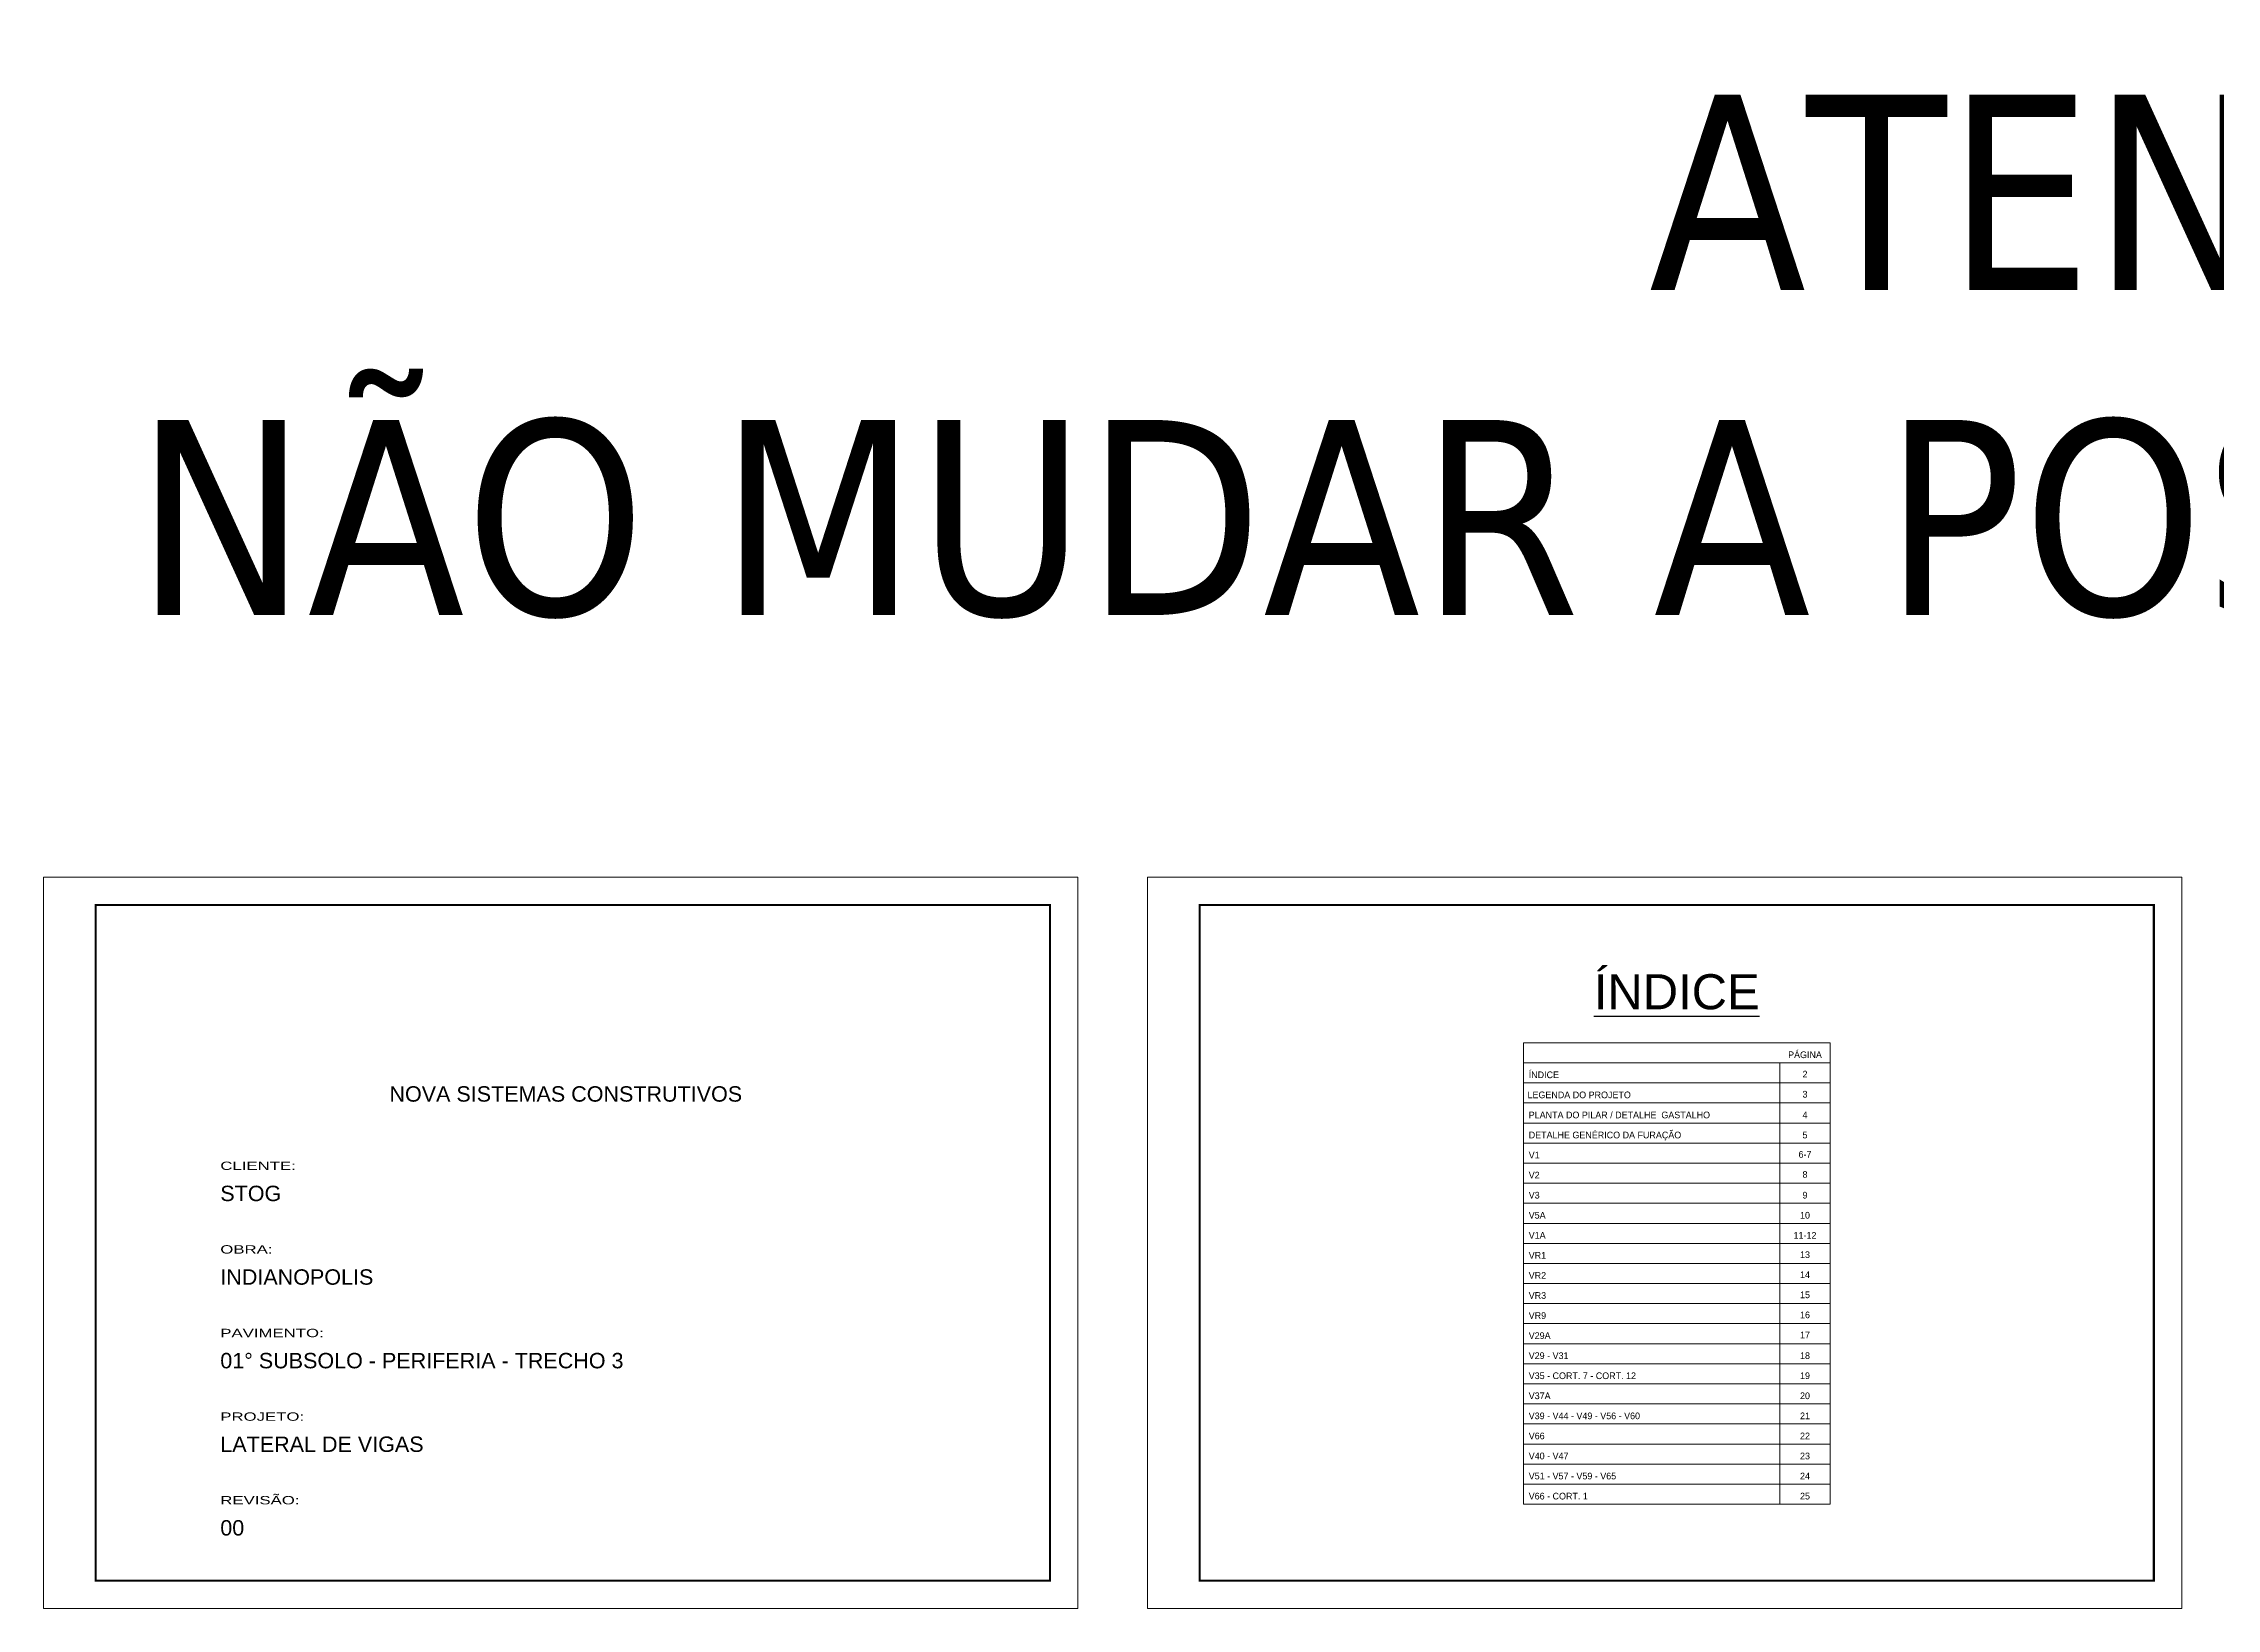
# Model space of a CAD drawing. Extents: x 0 to 6325, y 10169 to 19307.
# Drawn here: x 0 to 3120, y 17060 to 19307 of the extents above; entities that cross this region are included whole.
import ezdxf
from ezdxf.enums import TextEntityAlignment as Align

# ---------------------------------------------------------------- set-up
doc = ezdxf.new("R2010")
doc.units = 0
doc.layers.add('CARIMBO', color=255, linetype='Continuous', lineweight=9)
doc.layers.add('Folhas', color=255, linetype='Continuous', lineweight=9)
doc.styles.add('arial', font='arial.ttf')
doc.styles.add('TAHOMA', font='tahoma.ttf')
doc.styles.add('Tecnologia', font='')
doc.styles.get('Tecnologia').set_extended_font_data('Forgotten Futurist')

msp = doc.modelspace()

# ---------------------------------------------------------------- linework, layer by layer
at = {"layer": 'CARIMBO'}
for p, q in [((2124.96, 17872.07), (2565.04, 17872.07)), ((2124.96, 17872.07), (2124.96, 17209.76)), ((2565.04, 17872.07), (2565.04, 17209.76)), ((2124.96, 17843.27), (2565.04, 17843.27)), ((2493.22, 17843.27), (2493.22, 17209.76)), ((2124.96, 17814.48), (2565.04, 17814.48)), ((2124.96, 17785.68), (2565.04, 17785.68)), ((2124.96, 17756.89), (2565.04, 17756.89)), ((2124.96, 17728.09), (2565.04, 17728.09)), ((2124.96, 17699.29), (2565.04, 17699.29)), ((2124.96, 17670.5), (2565.04, 17670.5)), ((2124.96, 17641.7), (2565.04, 17641.7)), ((2124.96, 17612.91), (2565.04, 17612.91)), ((2124.96, 17584.11), (2565.04, 17584.11)), ((2124.96, 17555.31), (2565.04, 17555.31)), ((2124.96, 17526.52), (2565.04, 17526.52)), ((2124.96, 17497.72), (2565.04, 17497.72)), ((2124.96, 17468.92), (2565.04, 17468.92)), ((2124.96, 17440.13), (2565.04, 17440.13)), ((2124.96, 17411.33), (2565.04, 17411.33)), ((2124.96, 17382.54), (2565.04, 17382.54)), ((2124.96, 17353.74), (2565.04, 17353.74)), ((2124.96, 17324.94), (2565.04, 17324.94)), ((2124.96, 17296.15), (2565.04, 17296.15)), ((2124.96, 17267.35), (2565.04, 17267.35)), ((2124.96, 17238.55), (2565.04, 17238.55)), ((2124.96, 17209.76), (2565.04, 17209.76))]:
    msp.add_line(p, q, dxfattribs=at)
at = {"layer": 'Folhas'}
for points in [[(0, 17060), (1485, 17060), (1485, 18110), (0, 18110)], [(1585, 17060), (3070, 17060), (3070, 18110), (1585, 18110)]]:
    msp.add_lwpolyline(points, close=True, dxfattribs=at)
at = {"layer": 'Folhas', "color": 30, "const_width": 3}
for points in [[(75, 17100), (1445, 17100), (1445, 18070), (75, 18070)], [(1660, 17100), (3030, 17100), (3030, 18070), (1660, 18070)]]:
    msp.add_lwpolyline(points, close=True, dxfattribs=at)

# ---------------------------------------------------------------- texts
at = {"color": 0, "linetype": 'Continuous', "ltscale": 5, "style": 'arial'}
msp.add_text('%%UÍNDICE', height=50.279, dxfattribs=at).set_placement((2345, 17920.2), align=Align.CENTER)
for s, height, p in [('NOVA SISTEMAS CONSTRUTIVOS', 22.1184, (496.74, 17787.57)), ('STOG', 22.118, (253.9, 17644.8)), ('INDIANOPOLIS', 22.1184, (253.9, 17524.8)), ('01° SUBSOLO - PERIFERIA - TRECHO 3', 22.1184, (253.9, 17404.8)), ('LATERAL DE VIGAS', 22.1184, (253.9, 17284.8)), ('00', 22.118, (253.9, 17164.8))]:
    msp.add_text(s, height=height, dxfattribs=at).set_placement(p)
at = {"layer": 'CARIMBO', "style": 'Tecnologia'}
for s, height, p in [('PÁGINA', 9.599, (2529.13, 17850.08)), ('2', 9.6, (2529.13, 17822.25)), ('3', 9.6, (2529.13, 17793.46)), ('4', 9.6, (2529.13, 17763.69)), ('5', 9.6, (2529.13, 17734.9)), ('6-7', 9.599, (2529.13, 17707.07)), ('8', 9.6, (2529.13, 17678.27)), ('10', 9.599, (2529.13, 17619.71)), ('9', 9.6, (2529.13, 17648.51)), ('11-12', 9.599, (2529.13, 17590.92)), ('13', 9.599, (2529.13, 17563.09)), ('14', 9.599, (2529.13, 17534.29)), ('15', 9.599, (2529.13, 17505.49)), ('16', 9.599, (2529.13, 17476.7)), ('17', 9.599, (2529.13, 17447.9)), ('18', 9.599, (2529.13, 17418.14)), ('19', 9.599, (2529.13, 17389.34)), ('20', 9.599, (2529.13, 17360.55)), ('21', 9.599, (2529.13, 17331.75)), ('22', 9.599, (2529.13, 17302.95)), ('23', 9.599, (2529.13, 17274.16)), ('24', 9.599, (2529.13, 17245.36)), ('25', 9.599, (2529.13, 17216.56))]:
    msp.add_text(s, height=height, dxfattribs=at).set_placement(p, align=Align.CENTER)
for s, height, p in [('ÍNDICE', 9.599, (2132.46, 17821.29)), ('LEGENDA DO PROJETO', 9.5987, (2130.75, 17792.49)), ('PLANTA DO PILAR / DETALHE  GASTALHO ', 9.5987, (2132.46, 17763.69)), ('DETALHE GENÉRICO DA FURAÇÃO', 9.5987, (2132.46, 17734.9)), ('V1', 9.599, (2132.46, 17706.1)), ('V2', 9.599, (2132.46, 17677.3)), ('V3', 9.599, (2132.46, 17648.51)), ('V5A', 9.599, (2132.46, 17619.71)), ('V1A', 9.599, (2132.46, 17590.92)), ('VR1', 9.599, (2132.46, 17562.12)), ('VR2', 9.599, (2132.46, 17533.32)), ('VR3', 9.599, (2132.46, 17504.53)), ('VR9', 9.599, (2132.46, 17475.73)), ('V29A', 9.599, (2132.46, 17446.93)), ('V29 - V31', 9.599, (2132.46, 17418.14)), ('V35 - CORT. 7 - CORT. 12', 9.5987, (2132.46, 17389.34)), ('V37A', 9.599, (2132.46, 17360.55)), ('V39 - V44 - V49 - V56 - V60', 9.5987, (2132.46, 17331.75)), ('V66', 9.599, (2132.46, 17302.95)), ('V40 - V47', 9.599, (2132.46, 17274.16)), ('V51 - V57 - V59 - V65', 9.5987, (2132.46, 17245.36)), ('V66 - CORT. 1', 9.5987, (2132.46, 17216.56))]:
    msp.add_text(s, height=height, dxfattribs=at).set_placement(p)
at = {"layer": 'Defpoints', "insert": (3237.5, 18822.38), "char_height": 280, "attachment_point": 5, "style": 'TAHOMA'}
msp.add_mtext('{\\C1;ATENÇÃO!!\\PNÃO MUDAR A POSIÇÃO DAS FOLHAS}', dxfattribs=at)
at = {"layer": 'Folhas', "color": 30, "style": 'Tecnologia', "width": 1.5}
for s, p in [('CLIENTE:', (253.9, 17689.51)), ('OBRA:', (253.9, 17569.51)), ('PAVIMENTO:', (253.9, 17449.51)), ('PROJETO:', (253.9, 17329.51)), ('REVISÃO:', (253.9, 17209.51))]:
    msp.add_text(s, height=12, dxfattribs=at).set_placement(p)

doc.saveas('drawing.dxf')
